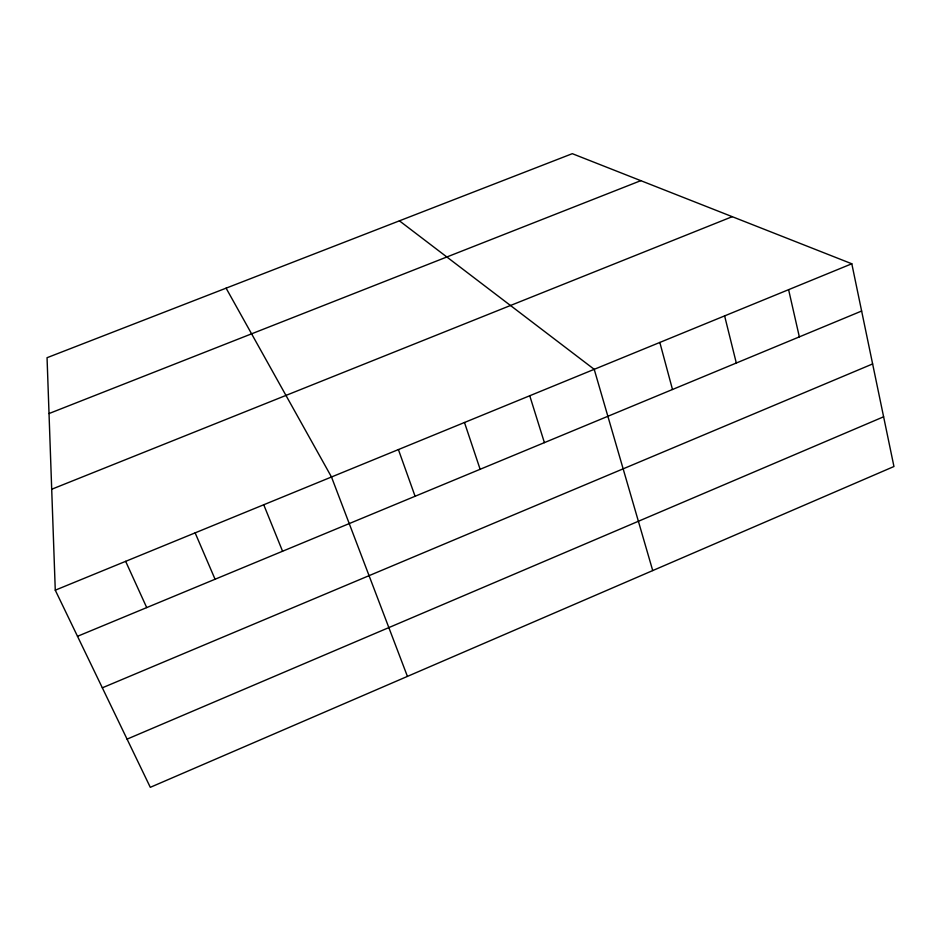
<?xml version="1.0" encoding="UTF-8"?>
<svg xmlns="http://www.w3.org/2000/svg" width="941" height="941" viewBox="0 0 941 941"><rect width="100%" height="100%" fill="white"/><g stroke="black" fill="none" stroke-linecap="round" stroke-linejoin="round"><path stroke-width="1.41" d="M127.07 739.132L883.611 416.792M102.334 687.812L872.625 363.944M77.503 636.304L861.627 311.036M55.272 590.183L851.805 263.774L893.95 466.513L150.301 787.323L55.272 590.183L47.05 357.709L572.304 153.677L851.805 263.774M51.696 489.249L732.251 216.677M49.026 413.546L640.797 180.66M399.419 220.829L594.218 369.331L652.725 570.575M226.099 288.158L331.491 476.993L407.429 676.403M125.647 561.342L146.714 607.592M195.14 532.877L215.066 579.233M263.739 504.752L282.571 551.238M398.408 449.575L415.087 496.272M464.478 422.497L480.133 469.288M529.748 395.749L544.392 442.623M659.829 342.442L672.486 389.492M724.617 315.894L736.309 363.014M788.605 289.675L799.344 336.866"/></g></svg>
